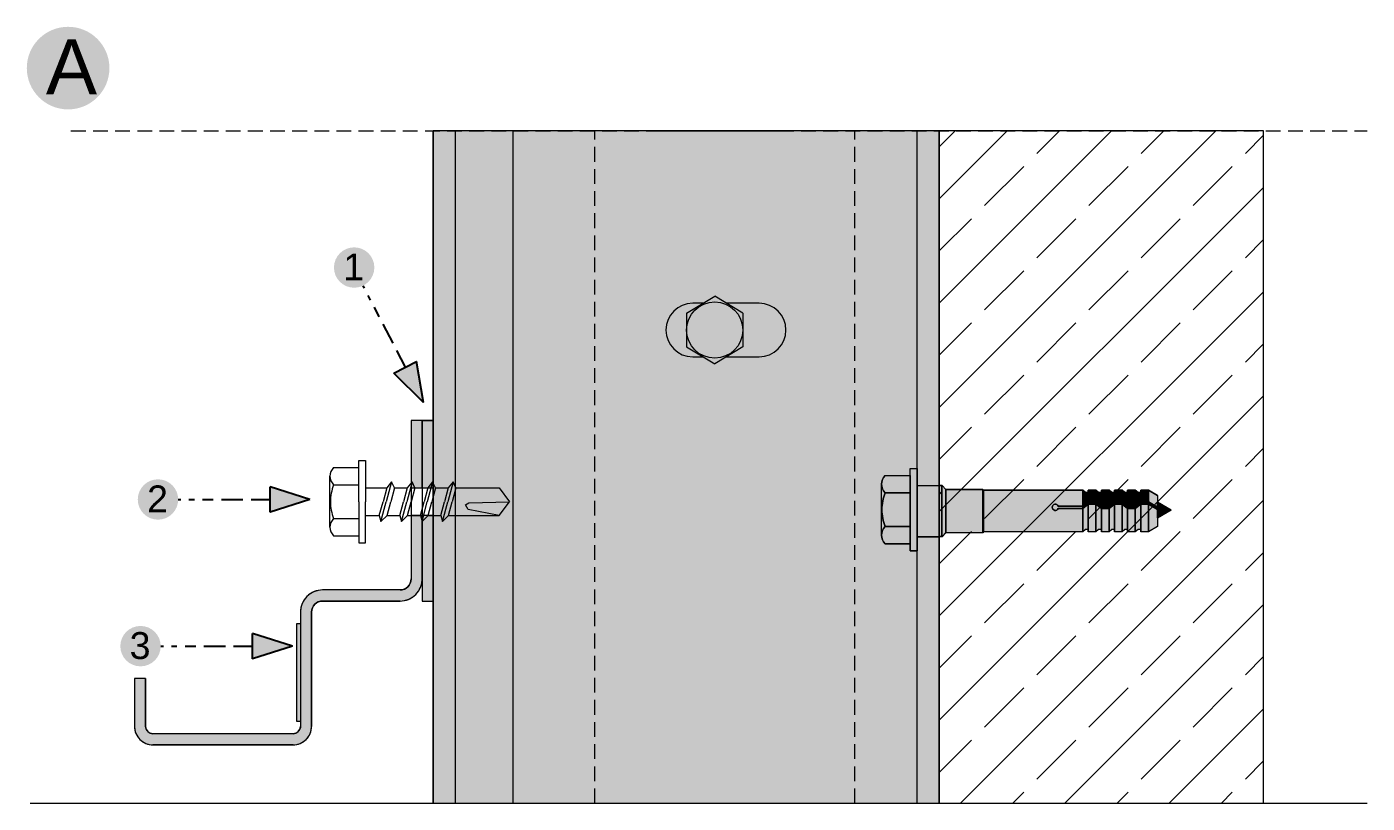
# Model space of a CAD drawing. Extents: x -106823 to -42801, y 48734 to 74234.
# Drawn here: x -47649 to -45832, y 71138 to 72191 of the extents above; entities that cross this region are included whole.
import ezdxf

# ---------------------------------------------------------------- set-up
doc = ezdxf.new("R2010")
doc.units = 0
doc.header["$MEASUREMENT"] = 0
doc.linetypes.add('Hidden Line', pattern=[30, 20, -10])
for name, color, linetype, lineweight, true_color in [('2D - Ogólne_Pen_No__2', 7, 'Continuous', 15, 0x7f7f7f), ('2D - Ogólne_Pen_No__5', 7, 'Continuous', 25, 0x40a5ff), ('2D - Ogólne_Pen_No__82', 7, 'Continuous', 20, 0xaaaaaa), ('2D Drafting - General_Pen_No__102', 7, 'Continuous', 13, 0xcccccc), ('2D Drafting - General_Pen_No__141', 7, 'Continuous', 0, 0xe8e8e8), ('2D Drafting - General_Pen_No__2', 7, 'Continuous', 15, 0x7f7f7f), ('2D Drafting - General_Pen_No__5', 7, 'Continuous', 25, 0x40a5ff), ('2D Drafting - General_Pen_No__81', 7, 'Continuous', 20, 0x6a6a6a), ('2D Drafting - General_Pen_No__82', 7, 'Continuous', 20, 0xaaaaaa)]:
    doc.layers.add(name, color=color, linetype=linetype, lineweight=lineweight, true_color=true_color)
for name, color, linetype, lineweight in [('2D Drafting - General_Pen_No__1', 7, 'Continuous', 13), ('2D Drafting - General_Pen_No__121', 255, 'Continuous', 0), ('Opisy - Tekst_Pen_No__121', 255, 'Continuous', 0)]:
    doc.layers.add(name, color=color, linetype=linetype, lineweight=lineweight)
doc.styles.add('GENERATED_STYLE_4', font='arial.ttf')

msp = doc.modelspace()

# ---------------------------------------------------------------- hatches: boundary and pattern name
at = {"layer": '2D - Ogólne_Pen_No__5', "linetype": 'Continuous'}
for points in [[(-47649.29, 72134.76, 1), (-47537.28, 72134.76, 1)], [(-47232.88, 71864.27, 1), (-47178.12, 71864.27, 1)], [(-47498.83, 71549.7, 1), (-47444.06, 71549.7, 1)], [(-47522.51, 71350.8, 1), (-47467.74, 71350.8, 1)]]:
    msp.add_hatch(color=256, dxfattribs=at).paths.add_polyline_path(points, flags=0)
at = {"layer": '2D Drafting - General_Pen_No__102', "linetype": 'Continuous'}
for points in [[(-47113.26, 71565.31), (-47113.26, 71657), (-47128.26, 71657), (-47128.26, 71565.31)], [(-47503.26, 71307), (-47503.26, 71242, 0.4142136), (-47478.26, 71217), (-47288.26, 71217, 0.4142136), (-47263.26, 71242), (-47263.26, 71397, -0.4142136), (-47248.26, 71412), (-47143.26, 71412, 0.4142136), (-47113.26, 71442), (-47113.26, 71528.03), (-47128.26, 71528.03), (-47128.26, 71442, -0.4142136), (-47143.26, 71427), (-47248.26, 71427, 0.4142136), (-47278.26, 71397), (-47278.26, 71242, -0.4142136), (-47288.26, 71232), (-47478.26, 71232, -0.4142136), (-47488.26, 71242), (-47488.26, 71307)]]:
    msp.add_hatch(color=256, dxfattribs=at).paths.add_polyline_path(points, flags=0)
at = {"layer": '2D Drafting - General_Pen_No__121', "linetype": 'Continuous'}
for points in [[(-46451.53, 71558.79), (-46485.7, 71558.79, -0.4195601), (-46485.7, 71582.09), (-46451.53, 71582.09)], [(-46451.53, 71558.79), (-46485.7, 71558.79, -0.4195601), (-46485.7, 71582.09), (-46451.53, 71582.09)], [(-46442.21, 71535.88), (-46442.21, 71479.96), (-46451.53, 71479.96), (-46451.53, 71535.88), (-46451.53, 71591.8), (-46442.21, 71591.8)], [(-46442.21, 71535.88), (-46442.21, 71479.96), (-46451.53, 71479.96), (-46451.53, 71535.88), (-46451.53, 71591.8), (-46442.21, 71591.8)], [(-46489.97, 71535.88, 0.092424), (-46485.7, 71512.97, 0.201281), (-46490.59, 71501.32), (-46490.59, 71570.44, 0.201281), (-46485.7, 71558.79, 0.092424)], [(-46489.97, 71535.88, 0.092424), (-46485.7, 71512.97, 0.201281), (-46490.59, 71501.32), (-46490.59, 71570.44, 0.201281), (-46485.7, 71558.79, 0.092424)], [(-46412.21, 71499.2), (-46442.21, 71499.2), (-46442.21, 71535.88), (-46442.21, 71568.87), (-46412.21, 71568.87), (-46412.21, 71532)], [(-46442.21, 71499.2), (-46442.21, 71535.88), (-46442.21, 71568.87), (-46412.21, 71568.87), (-46412.21, 71532.95), (-46412.21, 71499.2)], [(-46412.21, 71499.2), (-46442.21, 71499.2), (-46442.21, 71535.88), (-46442.21, 71568.87), (-46412.21, 71568.87), (-46412.21, 71532)], [(-46442.21, 71499.2), (-46442.21, 71535.88), (-46442.21, 71568.87), (-46412.21, 71568.87), (-46412.21, 71532.95), (-46412.21, 71499.2)], [(-46412.21, 71499.3), (-46412.21, 71532), (-46412.21, 71568.87), (-46408.69, 71568.87), (-46408.69, 71499.3)], [(-46408.69, 71499.3), (-46408.69, 71568.87), (-46408.52, 71568.87), (-46403.11, 71563.46), (-46403.11, 71504.71), (-46408.52, 71499.3)], [(-46408.69, 71499.3), (-46408.69, 71568.87), (-46408.52, 71568.87), (-46403.11, 71563.46), (-46403.11, 71504.71), (-46408.52, 71499.3)], [(-46403.11, 71504.61), (-46403.11, 71563.46), (-46353.36, 71563.46), (-46353.36, 71504.61)], [(-46403.11, 71504.61), (-46403.11, 71563.46), (-46353.36, 71563.46), (-46353.36, 71504.61)], [(-46353.36, 71504.61), (-46353.36, 71563.46), (-46352.12, 71562.21), (-46352.12, 71505.86)], [(-46353.36, 71504.61), (-46353.36, 71563.46), (-46352.12, 71562.21), (-46352.12, 71505.86)], [(-46352.12, 71505.86), (-46352.12, 71562.21), (-46217.7, 71562.21), (-46217.7, 71540.56), (-46251.01, 71540.56, 5.4750432), (-46251.01, 71537.6), (-46217.7, 71537.6), (-46217.7, 71505.86)], [(-46352.12, 71505.86), (-46352.12, 71562.21), (-46217.7, 71562.21), (-46217.7, 71540.56), (-46251.01, 71540.56, 5.4750432), (-46251.01, 71537.6), (-46217.7, 71537.6), (-46217.7, 71505.86)], [(-46210.26, 71559.26), (-46210.26, 71546.3), (-46217.7, 71540.56), (-46217.7, 71562.21), (-46213.96, 71559.26)], [(-46210.26, 71559.26), (-46210.26, 71546.3), (-46217.7, 71540.56), (-46217.7, 71562.21), (-46213.96, 71559.26)], [(-46199.9, 71562.21), (-46199.9, 71546.3), (-46210.26, 71546.3), (-46210.26, 71562.21)], [(-46199.9, 71562.21), (-46199.9, 71546.3), (-46210.26, 71546.3), (-46210.26, 71562.21)], [(-46192.46, 71559.26), (-46192.46, 71540.56), (-46199.9, 71546.3), (-46199.9, 71562.21), (-46196.16, 71559.26)], [(-46192.46, 71559.26), (-46192.46, 71540.56), (-46199.9, 71546.3), (-46199.9, 71562.21), (-46196.16, 71559.26)], [(-46182.11, 71562.21), (-46182.11, 71540.56), (-46192.46, 71540.56), (-46192.46, 71562.21)], [(-46182.11, 71562.21), (-46182.11, 71540.56), (-46192.46, 71540.56), (-46192.46, 71562.21)], [(-46182.11, 71540.56), (-46182.11, 71562.21), (-46178.36, 71559.26), (-46174.66, 71559.26), (-46174.66, 71546.3)], [(-46182.11, 71540.56), (-46182.11, 71562.21), (-46178.36, 71559.26), (-46174.66, 71559.26), (-46174.66, 71546.3)], [(-46164.31, 71562.21), (-46164.31, 71546.3), (-46174.66, 71546.3), (-46174.66, 71562.21)], [(-46164.31, 71562.21), (-46164.31, 71546.3), (-46174.66, 71546.3), (-46174.66, 71562.21)], [(-46156.87, 71559.26), (-46156.87, 71540.56), (-46164.31, 71546.3), (-46164.31, 71562.21), (-46160.57, 71559.26)], [(-46156.87, 71559.26), (-46156.87, 71540.56), (-46164.31, 71546.3), (-46164.31, 71562.21), (-46160.57, 71559.26)], [(-46146.51, 71562.21), (-46146.51, 71540.56), (-46156.87, 71540.56), (-46156.87, 71562.21)], [(-46146.51, 71562.21), (-46146.51, 71540.56), (-46156.87, 71540.56), (-46156.87, 71562.21)], [(-46139.07, 71559.26), (-46139.07, 71546.3), (-46146.51, 71540.56), (-46146.51, 71562.21), (-46142.77, 71559.26)], [(-46139.07, 71559.26), (-46139.07, 71546.3), (-46146.51, 71540.56), (-46146.51, 71562.21), (-46142.77, 71559.26)], [(-46139.07, 71546.3), (-46139.07, 71562.21), (-46128.72, 71562.21), (-46128.72, 71546.3)], [(-46139.07, 71546.3), (-46139.07, 71562.21), (-46128.72, 71562.21), (-46128.72, 71546.3)], [(-46116.33, 71539.16), (-46128.72, 71546.3), (-46128.72, 71562.21), (-46116.33, 71555.07)], [(-46116.33, 71539.16), (-46128.72, 71546.3), (-46128.72, 71562.21), (-46116.33, 71555.07)], [(-46451.53, 71512.97), (-46485.7, 71512.97, -0.092424), (-46489.97, 71535.88, -0.092424), (-46485.7, 71558.79), (-46451.53, 71558.79), (-46451.53, 71535.88)], [(-46451.53, 71512.97), (-46485.7, 71512.97, -0.092424), (-46489.97, 71535.88, -0.092424), (-46485.7, 71558.79), (-46451.53, 71558.79), (-46451.53, 71535.88)], [(-46412.21, 71499.3), (-46412.21, 71532), (-46412.21, 71556.36), (-46408.69, 71560.73), (-46408.69, 71499.3)], [(-46217.7, 71540.56), (-46210.26, 71546.3), (-46210.26, 71543.35), (-46217.7, 71537.6)], [(-46217.7, 71540.56), (-46210.26, 71546.3), (-46210.26, 71543.35), (-46217.7, 71537.6)], [(-46210.26, 71546.3), (-46199.9, 71546.3), (-46199.9, 71543.35), (-46210.26, 71543.35)], [(-46210.26, 71546.3), (-46199.9, 71546.3), (-46199.9, 71543.35), (-46210.26, 71543.35)], [(-46192.46, 71537.6), (-46199.9, 71543.35), (-46199.9, 71546.3), (-46192.46, 71540.56)], [(-46192.46, 71537.6), (-46199.9, 71543.35), (-46199.9, 71546.3), (-46192.46, 71540.56)], [(-46174.66, 71543.35), (-46182.11, 71537.6), (-46182.11, 71540.56), (-46174.66, 71546.3)], [(-46174.66, 71543.35), (-46182.11, 71537.6), (-46182.11, 71540.56), (-46174.66, 71546.3)], [(-46164.31, 71543.35), (-46174.66, 71543.35), (-46174.66, 71546.3), (-46164.31, 71546.3)], [(-46164.31, 71543.35), (-46174.66, 71543.35), (-46174.66, 71546.3), (-46164.31, 71546.3)], [(-46156.87, 71537.6), (-46164.31, 71543.35), (-46164.31, 71546.3), (-46156.87, 71540.56)], [(-46156.87, 71537.6), (-46164.31, 71543.35), (-46164.31, 71546.3), (-46156.87, 71540.56)], [(-46146.51, 71540.56), (-46139.07, 71546.3), (-46139.07, 71543.35), (-46146.51, 71537.6)], [(-46146.51, 71540.56), (-46139.07, 71546.3), (-46139.07, 71543.35), (-46146.51, 71537.6)], [(-46139.07, 71546.3), (-46128.72, 71546.3), (-46128.72, 71543.35), (-46139.07, 71543.35)], [(-46139.07, 71546.3), (-46128.72, 71546.3), (-46128.72, 71543.35), (-46139.07, 71543.35)], [(-46116.33, 71536.2), (-46128.72, 71543.35), (-46128.72, 71546.3), (-46116.33, 71539.16)], [(-46116.33, 71536.2), (-46128.72, 71543.35), (-46128.72, 71546.3), (-46116.33, 71539.16)], [(-46097.61, 71535.78), (-46116.33, 71524.97), (-46116.33, 71546.59)], [(-46097.61, 71535.78), (-46116.33, 71524.97), (-46116.33, 71546.59)], [(-46217.7, 71537.6), (-46251.01, 71537.6, -5.4750432), (-46251.01, 71540.56), (-46217.7, 71540.56)], [(-46217.7, 71537.6), (-46251.01, 71537.6, -5.4750432), (-46251.01, 71540.56), (-46217.7, 71540.56)], [(-46210.26, 71508.82), (-46213.96, 71508.82), (-46217.7, 71505.86), (-46217.7, 71537.6), (-46210.26, 71543.35)], [(-46210.26, 71508.82), (-46213.96, 71508.82), (-46217.7, 71505.86), (-46217.7, 71537.6), (-46210.26, 71543.35)], [(-46210.26, 71505.86), (-46210.26, 71543.35), (-46199.9, 71543.35), (-46199.9, 71505.86)], [(-46210.26, 71505.86), (-46210.26, 71543.35), (-46199.9, 71543.35), (-46199.9, 71505.86)], [(-46192.46, 71508.82), (-46196.16, 71508.82), (-46199.9, 71505.86), (-46199.9, 71543.35), (-46192.46, 71537.6)], [(-46192.46, 71508.82), (-46196.16, 71508.82), (-46199.9, 71505.86), (-46199.9, 71543.35), (-46192.46, 71537.6)], [(-46192.46, 71540.56), (-46182.11, 71540.56), (-46182.11, 71537.6), (-46192.46, 71537.6)], [(-46192.46, 71540.56), (-46182.11, 71540.56), (-46182.11, 71537.6), (-46192.46, 71537.6)], [(-46192.46, 71505.86), (-46192.46, 71537.6), (-46182.11, 71537.6), (-46182.11, 71505.86)], [(-46192.46, 71505.86), (-46192.46, 71537.6), (-46182.11, 71537.6), (-46182.11, 71505.86)], [(-46174.66, 71508.82), (-46178.36, 71508.82), (-46182.11, 71505.86), (-46182.11, 71537.6), (-46174.66, 71543.35)], [(-46174.66, 71508.82), (-46178.36, 71508.82), (-46182.11, 71505.86), (-46182.11, 71537.6), (-46174.66, 71543.35)], [(-46164.31, 71505.86), (-46174.66, 71505.86), (-46174.66, 71543.35), (-46164.31, 71543.35)], [(-46164.31, 71505.86), (-46174.66, 71505.86), (-46174.66, 71543.35), (-46164.31, 71543.35)], [(-46156.87, 71508.82), (-46160.57, 71508.82), (-46164.31, 71505.86), (-46164.31, 71543.35), (-46156.87, 71537.6)], [(-46156.87, 71508.82), (-46160.57, 71508.82), (-46164.31, 71505.86), (-46164.31, 71543.35), (-46156.87, 71537.6)], [(-46156.87, 71540.56), (-46146.51, 71540.56), (-46146.51, 71537.6), (-46156.87, 71537.6)], [(-46156.87, 71540.56), (-46146.51, 71540.56), (-46146.51, 71537.6), (-46156.87, 71537.6)], [(-46146.51, 71505.86), (-46156.87, 71505.86), (-46156.87, 71537.6), (-46146.51, 71537.6)], [(-46146.51, 71505.86), (-46156.87, 71505.86), (-46156.87, 71537.6), (-46146.51, 71537.6)], [(-46139.07, 71508.82), (-46142.77, 71508.82), (-46146.51, 71505.86), (-46146.51, 71537.6), (-46139.07, 71543.35)], [(-46139.07, 71508.82), (-46142.77, 71508.82), (-46146.51, 71505.86), (-46146.51, 71537.6), (-46139.07, 71543.35)], [(-46139.07, 71505.86), (-46139.07, 71543.35), (-46128.72, 71543.35), (-46128.72, 71505.86)], [(-46139.07, 71505.86), (-46139.07, 71543.35), (-46128.72, 71543.35), (-46128.72, 71505.86)], [(-46116.33, 71513.01), (-46128.72, 71505.86), (-46128.72, 71543.35), (-46116.33, 71536.2)], [(-46116.33, 71513.01), (-46128.72, 71505.86), (-46128.72, 71543.35), (-46116.33, 71536.2)], [(-46451.53, 71489.67), (-46485.7, 71489.67, -0.4195601), (-46485.7, 71512.97), (-46451.53, 71512.97)], [(-46451.53, 71489.67), (-46485.7, 71489.67, -0.4195601), (-46485.7, 71512.97), (-46451.53, 71512.97)]]:
    msp.add_hatch(color=256, dxfattribs=at).paths.add_polyline_path(points, flags=0)
at = {"layer": '2D Drafting - General_Pen_No__141', "linetype": 'Continuous'}
msp.add_hatch(color=256, dxfattribs=at).paths.add_polyline_path([(-47098.26, 71137.8), (-46412.21, 71137.8), (-46412.21, 72049.72), (-47098.26, 72049.72)], flags=0)
at = {"layer": '2D Drafting - General_Pen_No__5', "linetype": 'Continuous'}
for points in [[(-47121, 71737.05), (-47151.66, 71721.11), (-47111.37, 71681.08)], [(-47319.57, 71566.97), (-47319.57, 71532.42), (-47265.47, 71549.7)], [(-47343.25, 71368.07), (-47343.25, 71333.52), (-47289.15, 71350.8)]]:
    msp.add_hatch(color=256, dxfattribs=at).paths.add_polyline_path(points, flags=0)
at = {"layer": '2D Drafting - General_Pen_No__81', "linetype": 'Continuous'}
h = msp.add_hatch(dxfattribs=at)
h.set_pattern_fill('Solid___Dashed', color=256, style=0, pattern_type=2)
h.set_pattern_definition([(45, (0, 0), (-70.71068, 70.71068), []), (45, (-35.36, 35.36), (-70.71068, 70.71068), [75, -25])])
h.paths.add_polyline_path([(-46412.21, 72049.72), (-46412.21, 71137.8), (-45972.46, 71137.8), (-45972.46, 71793.71), (-45972.46, 72049.72)], flags=0)
msp.add_hatch(color=256, dxfattribs=at).paths.add_polyline_path([(-47283.17, 71381.35), (-47278.26, 71381.35), (-47278.26, 71248.54), (-47283.17, 71248.54)], flags=0)
at = {"layer": '2D Drafting - General_Pen_No__82', "linetype": 'Continuous'}
for points in [[(-47113.26, 71565.31), (-47098.26, 71565.31), (-47098.26, 71657), (-47113.26, 71657)], [(-47113.26, 71412), (-47098.26, 71412), (-47098.26, 71528.03), (-47113.26, 71528.03)]]:
    msp.add_hatch(color=256, dxfattribs=at).paths.add_polyline_path(points, flags=0)

# ---------------------------------------------------------------- linework, layer by layer
at = {"layer": '2D - Ogólne_Pen_No__2', "linetype": 'Continuous'}
for p, q in [((-46408.52, 71568.87), (-46412.21, 71568.87)), ((-46408.52, 71568.87), (-46412.21, 71568.87)), ((-46403.11, 71563.46), (-46408.52, 71568.87)), ((-46403.11, 71563.46), (-46408.52, 71568.87)), ((-46353.36, 71563.46), (-46403.11, 71563.46)), ((-46403.11, 71563.46), (-46403.11, 71504.61)), ((-46353.36, 71563.46), (-46403.11, 71563.46)), ((-46403.11, 71563.46), (-46403.11, 71504.61)), ((-46352.12, 71562.21), (-46353.36, 71563.46)), ((-46353.36, 71563.46), (-46353.36, 71504.61)), ((-46352.12, 71562.21), (-46353.36, 71563.46)), ((-46353.36, 71563.46), (-46353.36, 71504.61)), ((-46217.7, 71562.21), (-46352.12, 71562.21)), ((-46352.12, 71505.86), (-46352.12, 71562.21)), ((-46217.7, 71562.21), (-46352.12, 71562.21)), ((-46352.12, 71505.86), (-46352.12, 71562.21)), ((-46213.96, 71559.26), (-46217.7, 71562.21)), ((-46217.7, 71562.21), (-46217.7, 71505.86)), ((-46213.96, 71559.26), (-46217.7, 71562.21)), ((-46217.7, 71562.21), (-46217.7, 71505.86)), ((-46210.26, 71562.21), (-46210.26, 71559.26)), ((-46199.9, 71562.21), (-46210.26, 71562.21)), ((-46210.26, 71562.21), (-46210.26, 71505.86)), ((-46210.26, 71562.21), (-46210.26, 71559.26)), ((-46199.9, 71562.21), (-46210.26, 71562.21)), ((-46210.26, 71562.21), (-46210.26, 71505.86)), ((-46196.16, 71559.26), (-46199.9, 71562.21)), ((-46199.9, 71562.21), (-46199.9, 71505.86)), ((-46196.16, 71559.26), (-46199.9, 71562.21)), ((-46199.9, 71562.21), (-46199.9, 71505.86)), ((-46192.46, 71562.21), (-46192.46, 71559.26)), ((-46182.11, 71562.21), (-46192.46, 71562.21)), ((-46192.46, 71562.21), (-46192.46, 71505.86)), ((-46192.46, 71562.21), (-46192.46, 71559.26)), ((-46182.11, 71562.21), (-46192.46, 71562.21)), ((-46192.46, 71562.21), (-46192.46, 71505.86)), ((-46178.36, 71559.26), (-46182.11, 71562.21)), ((-46182.11, 71562.21), (-46182.11, 71505.86)), ((-46178.36, 71559.26), (-46182.11, 71562.21)), ((-46182.11, 71562.21), (-46182.11, 71505.86)), ((-46174.66, 71562.21), (-46174.66, 71559.26)), ((-46164.31, 71562.21), (-46174.66, 71562.21)), ((-46174.66, 71562.21), (-46174.66, 71505.86)), ((-46174.66, 71562.21), (-46174.66, 71559.26)), ((-46164.31, 71562.21), (-46174.66, 71562.21)), ((-46174.66, 71562.21), (-46174.66, 71505.86)), ((-46160.57, 71559.26), (-46164.31, 71562.21)), ((-46164.31, 71562.21), (-46164.31, 71505.86)), ((-46160.57, 71559.26), (-46164.31, 71562.21)), ((-46164.31, 71562.21), (-46164.31, 71505.86)), ((-46156.87, 71562.21), (-46156.87, 71559.26)), ((-46146.51, 71562.21), (-46156.87, 71562.21)), ((-46156.87, 71562.21), (-46156.87, 71505.86)), ((-46156.87, 71562.21), (-46156.87, 71559.26)), ((-46146.51, 71562.21), (-46156.87, 71562.21)), ((-46156.87, 71562.21), (-46156.87, 71505.86)), ((-46142.77, 71559.26), (-46146.51, 71562.21)), ((-46146.51, 71562.21), (-46146.51, 71505.86)), ((-46142.77, 71559.26), (-46146.51, 71562.21)), ((-46146.51, 71562.21), (-46146.51, 71505.86)), ((-46139.07, 71562.21), (-46139.07, 71505.86)), ((-46128.72, 71562.21), (-46139.07, 71562.21)), ((-46139.07, 71562.21), (-46139.07, 71505.86)), ((-46128.72, 71562.21), (-46139.07, 71562.21)), ((-46116.33, 71555.07), (-46128.72, 71562.21)), ((-46128.72, 71562.21), (-46128.72, 71505.86)), ((-46116.33, 71555.07), (-46128.72, 71562.21)), ((-46128.72, 71562.21), (-46128.72, 71505.86)), ((-46210.26, 71546.3), (-46217.7, 71540.56)), ((-46210.26, 71546.3), (-46217.7, 71540.56)), ((-46210.26, 71559.26), (-46213.96, 71559.26)), ((-46210.26, 71559.26), (-46213.96, 71559.26)), ((-46199.9, 71546.3), (-46210.26, 71546.3)), ((-46199.9, 71546.3), (-46210.26, 71546.3)), ((-46192.46, 71540.56), (-46199.9, 71546.3)), ((-46192.46, 71540.56), (-46199.9, 71546.3)), ((-46192.46, 71559.26), (-46196.16, 71559.26)), ((-46192.46, 71559.26), (-46196.16, 71559.26)), ((-46174.66, 71546.3), (-46182.11, 71540.56)), ((-46174.66, 71546.3), (-46182.11, 71540.56)), ((-46174.66, 71559.26), (-46178.36, 71559.26)), ((-46174.66, 71559.26), (-46178.36, 71559.26)), ((-46164.31, 71546.3), (-46174.66, 71546.3)), ((-46164.31, 71546.3), (-46174.66, 71546.3)), ((-46156.87, 71540.56), (-46164.31, 71546.3)), ((-46156.87, 71540.56), (-46164.31, 71546.3)), ((-46156.87, 71559.26), (-46160.57, 71559.26)), ((-46156.87, 71559.26), (-46160.57, 71559.26)), ((-46139.07, 71546.3), (-46146.51, 71540.56)), ((-46139.07, 71546.3), (-46146.51, 71540.56)), ((-46139.07, 71559.26), (-46142.77, 71559.26)), ((-46139.07, 71559.26), (-46142.77, 71559.26)), ((-46128.72, 71546.3), (-46139.07, 71546.3)), ((-46128.72, 71546.3), (-46139.07, 71546.3)), ((-46116.33, 71539.16), (-46128.72, 71546.3)), ((-46116.33, 71539.16), (-46128.72, 71546.3)), ((-46116.33, 71555.07), (-46116.33, 71513.01)), ((-46116.33, 71555.07), (-46116.33, 71513.01)), ((-46116.33, 71546.59), (-46097.61, 71535.78)), ((-46116.33, 71546.59), (-46097.61, 71535.78)), ((-46412.21, 71499.3), (-46412.21, 71533.05)), ((-46412.21, 71499.3), (-46412.21, 71533.05)), ((-46217.7, 71540.56), (-46251.01, 71540.56)), ((-46217.7, 71540.56), (-46251.01, 71540.56)), ((-46217.7, 71537.6), (-46251.01, 71537.6)), ((-46217.7, 71537.6), (-46251.01, 71537.6)), ((-46210.26, 71543.35), (-46217.7, 71537.6)), ((-46210.26, 71543.35), (-46217.7, 71537.6)), ((-46199.9, 71543.35), (-46210.26, 71543.35)), ((-46199.9, 71543.35), (-46210.26, 71543.35)), ((-46192.46, 71537.6), (-46199.9, 71543.35)), ((-46192.46, 71537.6), (-46199.9, 71543.35)), ((-46182.11, 71540.56), (-46192.46, 71540.56)), ((-46182.11, 71540.56), (-46192.46, 71540.56)), ((-46182.11, 71537.6), (-46192.46, 71537.6)), ((-46182.11, 71537.6), (-46192.46, 71537.6)), ((-46174.66, 71543.35), (-46182.11, 71537.6)), ((-46174.66, 71543.35), (-46182.11, 71537.6)), ((-46164.31, 71543.35), (-46174.66, 71543.35)), ((-46164.31, 71543.35), (-46174.66, 71543.35)), ((-46156.87, 71537.6), (-46164.31, 71543.35)), ((-46156.87, 71537.6), (-46164.31, 71543.35)), ((-46146.51, 71540.56), (-46156.87, 71540.56)), ((-46146.51, 71540.56), (-46156.87, 71540.56)), ((-46146.51, 71537.6), (-46156.87, 71537.6)), ((-46146.51, 71537.6), (-46156.87, 71537.6)), ((-46139.07, 71543.35), (-46146.51, 71537.6)), ((-46139.07, 71543.35), (-46146.51, 71537.6)), ((-46128.72, 71543.35), (-46139.07, 71543.35)), ((-46128.72, 71543.35), (-46139.07, 71543.35)), ((-46116.33, 71536.2), (-46128.72, 71543.35)), ((-46116.33, 71536.2), (-46128.72, 71543.35)), ((-46116.33, 71524.97), (-46097.61, 71535.78)), ((-46116.33, 71524.97), (-46097.61, 71535.78)), ((-46213.96, 71508.82), (-46217.7, 71505.86)), ((-46213.96, 71508.82), (-46217.7, 71505.86)), ((-46210.26, 71508.82), (-46213.96, 71508.82)), ((-46210.26, 71508.82), (-46213.96, 71508.82)), ((-46210.26, 71505.86), (-46210.26, 71508.82)), ((-46210.26, 71505.86), (-46210.26, 71508.82)), ((-46196.16, 71508.82), (-46199.9, 71505.86)), ((-46196.16, 71508.82), (-46199.9, 71505.86)), ((-46192.46, 71508.82), (-46196.16, 71508.82)), ((-46192.46, 71508.82), (-46196.16, 71508.82)), ((-46192.46, 71505.86), (-46192.46, 71508.82)), ((-46192.46, 71505.86), (-46192.46, 71508.82)), ((-46178.36, 71508.82), (-46182.11, 71505.86)), ((-46178.36, 71508.82), (-46182.11, 71505.86)), ((-46174.66, 71508.82), (-46178.36, 71508.82)), ((-46174.66, 71508.82), (-46178.36, 71508.82)), ((-46174.66, 71505.86), (-46174.66, 71508.82)), ((-46174.66, 71505.86), (-46174.66, 71508.82)), ((-46160.57, 71508.82), (-46164.31, 71505.86)), ((-46160.57, 71508.82), (-46164.31, 71505.86)), ((-46156.87, 71508.82), (-46160.57, 71508.82)), ((-46156.87, 71508.82), (-46160.57, 71508.82)), ((-46156.87, 71505.86), (-46156.87, 71508.82)), ((-46156.87, 71505.86), (-46156.87, 71508.82)), ((-46142.77, 71508.82), (-46146.51, 71505.86)), ((-46142.77, 71508.82), (-46146.51, 71505.86)), ((-46139.07, 71508.82), (-46142.77, 71508.82)), ((-46139.07, 71508.82), (-46142.77, 71508.82)), ((-46116.33, 71513.01), (-46128.72, 71505.86)), ((-46116.33, 71513.01), (-46128.72, 71505.86)), ((-46408.52, 71499.3), (-46412.21, 71499.3)), ((-46408.52, 71499.3), (-46412.21, 71499.3)), ((-46408.52, 71499.2), (-46412.21, 71499.2)), ((-46408.52, 71499.2), (-46412.21, 71499.2)), ((-46403.11, 71504.71), (-46408.52, 71499.3)), ((-46403.11, 71504.71), (-46408.52, 71499.3)), ((-46403.11, 71504.61), (-46408.52, 71499.2)), ((-46403.11, 71504.61), (-46408.52, 71499.2)), ((-46353.36, 71504.61), (-46403.11, 71504.61)), ((-46353.36, 71504.61), (-46403.11, 71504.61)), ((-46352.12, 71505.86), (-46353.36, 71504.61)), ((-46352.12, 71505.86), (-46353.36, 71504.61)), ((-46217.7, 71505.86), (-46352.12, 71505.86)), ((-46217.7, 71505.86), (-46352.12, 71505.86)), ((-46199.9, 71505.86), (-46210.26, 71505.86)), ((-46199.9, 71505.86), (-46210.26, 71505.86)), ((-46182.11, 71505.86), (-46192.46, 71505.86)), ((-46182.11, 71505.86), (-46192.46, 71505.86)), ((-46164.31, 71505.86), (-46174.66, 71505.86)), ((-46164.31, 71505.86), (-46174.66, 71505.86)), ((-46146.51, 71505.86), (-46156.87, 71505.86)), ((-46146.51, 71505.86), (-46156.87, 71505.86)), ((-46128.72, 71505.86), (-46139.07, 71505.86)), ((-46128.72, 71505.86), (-46139.07, 71505.86))]:
    msp.add_line(p, q, dxfattribs=at)
at = {"layer": '2D - Ogólne_Pen_No__5', "linetype": 'Continuous'}
for p, q in [((-47193.76, 71839.53), (-47192.08, 71836.28)), ((-47187.01, 71826.54), (-47183.63, 71820.05)), ((-47178.57, 71810.31), (-47171.81, 71797.32)), ((-47166.75, 71787.58), (-47153.24, 71761.6)), ((-47148.18, 71751.86), (-47136.33, 71729.08)), ((-47151.66, 71721.11), (-47121, 71737.05)), ((-47111.37, 71681.08), (-47121, 71737.05)), ((-47111.37, 71681.08), (-47151.66, 71721.11)), ((-47265.47, 71549.7), (-47319.57, 71566.97)), ((-47319.57, 71532.42), (-47319.57, 71566.97)), ((-47444.06, 71549.7), (-47440.4, 71549.7)), ((-47429.43, 71549.7), (-47422.11, 71549.7)), ((-47411.13, 71549.7), (-47396.49, 71549.7)), ((-47385.51, 71549.7), (-47356.23, 71549.7)), ((-47345.25, 71549.7), (-47319.57, 71549.7)), ((-47265.47, 71549.7), (-47319.57, 71532.42)), ((-47289.15, 71350.8), (-47343.25, 71368.07)), ((-47343.25, 71333.52), (-47343.25, 71368.07)), ((-47467.74, 71350.8), (-47464.08, 71350.8)), ((-47453.1, 71350.8), (-47445.78, 71350.8)), ((-47434.81, 71350.8), (-47420.17, 71350.8)), ((-47409.19, 71350.8), (-47379.91, 71350.8)), ((-47368.93, 71350.8), (-47343.25, 71350.8)), ((-47289.15, 71350.8), (-47343.25, 71333.52))]:
    msp.add_line(p, q, dxfattribs=at)
at = {"layer": '2D - Ogólne_Pen_No__82', "linetype": 'Continuous'}
msp.add_arc((-46254.92, 71539.08), 4.18, 20.70161, 339.29839, dxfattribs=at)
msp.add_arc((-46254.92, 71539.08), 4.18, 20.70161, 339.29839, dxfattribs=at)
at = {"layer": '2D Drafting - General_Pen_No__1', "linetype": 'Continuous', "flags": 128}
for points in [[(-47121, 71737.05), (-47151.66, 71721.11), (-47111.37, 71681.08)], [(-47113.26, 71565.31), (-47098.26, 71565.31), (-47098.26, 71657), (-47113.26, 71657)], [(-47319.57, 71566.97), (-47319.57, 71532.42), (-47265.47, 71549.7)], [(-47113.26, 71412), (-47098.26, 71412), (-47098.26, 71528.03), (-47113.26, 71528.03)], [(-47343.25, 71368.07), (-47343.25, 71333.52), (-47289.15, 71350.8)]]:
    msp.add_lwpolyline(points, close=True, dxfattribs=at)
at = {"layer": '2D Drafting - General_Pen_No__2', "linetype": 'Hidden Line'}
for p, q in [((-47589.41, 72049.72), (-45832.07, 72049.72)), ((-46879.2, 71137.8), (-46879.2, 72049.72)), ((-46526.48, 71137.8), (-46526.48, 72049.72))]:
    msp.add_line(p, q, dxfattribs=at)
at = {"layer": '2D Drafting - General_Pen_No__2', "linetype": 'Continuous'}
for p, q in [((-47098.26, 71137.8), (-47098.26, 72049.72)), ((-47068.26, 71137.8), (-47068.26, 72049.72)), ((-46989.93, 71137.8), (-46989.93, 72049.72)), ((-46795.24, 72049.72), (-46612.21, 72049.72)), ((-46442.21, 71137.8), (-46442.21, 72049.72)), ((-46412.21, 71137.8), (-46412.21, 72049.72)), ((-45972.46, 71137.8), (-45972.46, 72049.72)), ((-46754.86, 71802.53), (-46716.69, 71825.53)), ((-46678.53, 71802.53), (-46716.69, 71825.53)), ((-46754.86, 71802.53), (-46754.86, 71756.53)), ((-46732.8, 71815.82), (-46746.55, 71815.82)), ((-46656.38, 71815.82), (-46700.58, 71815.82)), ((-46678.53, 71802.53), (-46678.53, 71756.53)), ((-46754.86, 71756.53), (-46716.69, 71733.53)), ((-46678.53, 71756.53), (-46716.69, 71733.53)), ((-46746.55, 71743.24), (-46732.8, 71743.24)), ((-46700.58, 71743.24), (-46656.38, 71743.24)), ((-47113.26, 71657), (-47128.26, 71657)), ((-47128.26, 71657), (-47128.26, 71442)), ((-47113.26, 71657), (-47113.26, 71412)), ((-47113.26, 71657), (-47098.26, 71657)), ((-47113.26, 71657), (-47113.26, 71442)), ((-47199.21, 71546.67), (-47199.21, 71602.59)), ((-47199.21, 71602.59), (-47189.89, 71602.59)), ((-47189.89, 71602.59), (-47189.89, 71546.67)), ((-47238.27, 71512.11), (-47238.27, 71581.23)), ((-47233.38, 71592.88), (-47199.21, 71592.88)), ((-46485.7, 71582.09), (-46451.53, 71582.09)), ((-46485.7, 71582.09), (-46451.53, 71582.09)), ((-46451.53, 71535.88), (-46451.53, 71591.8)), ((-46451.53, 71591.8), (-46442.21, 71591.8)), ((-46451.53, 71535.88), (-46451.53, 71591.8)), ((-46451.53, 71591.8), (-46442.21, 71591.8)), ((-46442.21, 71591.8), (-46442.21, 71535.88)), ((-46442.21, 71591.8), (-46442.21, 71535.88)), ((-47233.38, 71569.59), (-47199.21, 71569.59)), ((-47189.89, 71565.31), (-47161.37, 71565.31)), ((-47161.37, 71565.31), (-47166.36, 71546.67)), ((-47154.78, 71573.51), (-47161.97, 71546.67)), ((-47154.78, 71573.51), (-47161.37, 71565.31)), ((-47150.97, 71565.31), (-47155.96, 71546.67)), ((-47150.97, 71565.31), (-47154.78, 71573.51)), ((-47150.97, 71565.31), (-47133.53, 71565.31)), ((-47133.53, 71565.31), (-47138.52, 71546.67)), ((-47126.93, 71573.51), (-47134.13, 71546.67)), ((-47126.93, 71573.51), (-47133.53, 71565.31)), ((-47123.13, 71565.31), (-47128.12, 71546.67)), ((-47123.13, 71565.31), (-47126.93, 71573.51)), ((-47123.13, 71565.31), (-47105.69, 71565.31)), ((-47105.69, 71565.31), (-47110.68, 71546.67)), ((-47099.09, 71573.51), (-47106.29, 71546.67)), ((-47099.09, 71573.51), (-47105.69, 71565.31)), ((-47095.29, 71565.31), (-47100.28, 71546.67)), ((-47095.29, 71565.31), (-47099.09, 71573.51)), ((-47095.29, 71565.31), (-47077.84, 71565.31)), ((-47077.84, 71565.31), (-47082.84, 71546.67)), ((-47071.25, 71573.51), (-47078.44, 71546.67)), ((-47071.25, 71573.51), (-47077.84, 71565.31)), ((-47067.45, 71565.31), (-47072.44, 71546.67)), ((-47067.45, 71565.31), (-47071.25, 71573.51)), ((-47067.45, 71565.31), (-47008.93, 71565.31)), ((-47008.93, 71565.31), (-46994.95, 71546.67)), ((-46490.59, 71501.32), (-46490.59, 71570.44)), ((-46490.59, 71501.32), (-46490.59, 71570.44)), ((-46442.21, 71568.87), (-46412.21, 71568.87)), ((-46442.21, 71568.87), (-46412.21, 71568.87)), ((-47199.21, 71546.67), (-47199.21, 71490.75)), ((-47189.89, 71490.75), (-47189.89, 71546.67)), ((-47171.36, 71528.03), (-47166.36, 71546.67)), ((-47169.16, 71519.83), (-47161.97, 71546.67)), ((-47160.96, 71528.03), (-47155.96, 71546.67)), ((-47143.52, 71528.03), (-47138.52, 71546.67)), ((-47141.32, 71519.83), (-47134.13, 71546.67)), ((-47133.12, 71528.03), (-47128.12, 71546.67)), ((-47115.67, 71528.03), (-47110.68, 71546.67)), ((-47113.48, 71519.83), (-47106.29, 71546.67)), ((-47105.28, 71528.03), (-47100.28, 71546.67)), ((-47087.83, 71528.03), (-47082.84, 71546.67)), ((-47085.64, 71519.83), (-47078.44, 71546.67)), ((-47077.44, 71528.03), (-47072.44, 71546.67)), ((-47054.75, 71542.24), (-47049.9, 71544.94)), ((-47049.9, 71544.94), (-46994.95, 71546.67)), ((-47008.93, 71528.03), (-46994.95, 71546.67)), ((-46485.7, 71558.79), (-46451.53, 71558.79)), ((-46485.7, 71558.79), (-46451.53, 71558.79)), ((-47189.89, 71528.03), (-47171.36, 71528.03)), ((-47171.36, 71528.03), (-47169.16, 71519.83)), ((-47169.16, 71519.83), (-47160.96, 71528.03)), ((-47160.96, 71528.03), (-47143.52, 71528.03)), ((-47143.52, 71528.03), (-47141.32, 71519.83)), ((-47141.32, 71519.83), (-47133.12, 71528.03)), ((-47133.12, 71528.03), (-47115.67, 71528.03)), ((-47115.67, 71528.03), (-47113.48, 71519.83)), ((-47113.48, 71519.83), (-47105.28, 71528.03)), ((-47105.28, 71528.03), (-47087.83, 71528.03)), ((-47087.83, 71528.03), (-47085.64, 71519.83)), ((-47085.64, 71519.83), (-47077.44, 71528.03)), ((-47077.44, 71528.03), (-47008.93, 71528.03)), ((-47050.98, 71536.04), (-47054.75, 71542.24)), ((-47008.93, 71528.03), (-47050.98, 71536.04)), ((-46451.53, 71535.88), (-46451.53, 71479.96)), ((-46451.53, 71535.88), (-46451.53, 71479.96)), ((-46442.21, 71479.96), (-46442.21, 71535.88)), ((-46442.21, 71479.96), (-46442.21, 71535.88)), ((-47233.38, 71523.76), (-47199.21, 71523.76)), ((-46485.7, 71512.97), (-46451.53, 71512.97)), ((-46485.7, 71512.97), (-46451.53, 71512.97)), ((-47233.38, 71500.46), (-47199.21, 71500.46)), ((-47199.21, 71490.75), (-47189.89, 71490.75)), ((-46485.7, 71489.67), (-46451.53, 71489.67)), ((-46485.7, 71489.67), (-46451.53, 71489.67)), ((-46442.21, 71499.2), (-46412.21, 71499.2)), ((-46442.21, 71499.2), (-46412.21, 71499.2)), ((-46451.53, 71479.96), (-46442.21, 71479.96)), ((-46451.53, 71479.96), (-46442.21, 71479.96)), ((-47143.26, 71427), (-47248.26, 71427)), ((-47143.26, 71412), (-47248.26, 71412)), ((-47113.26, 71412), (-47098.26, 71412)), ((-47278.26, 71397), (-47278.26, 71242)), ((-47263.26, 71397), (-47263.26, 71242)), ((-47503.26, 71307), (-47503.26, 71242)), ((-47488.26, 71307), (-47488.26, 71242)), ((-47288.26, 71232), (-47478.26, 71232)), ((-47288.26, 71217), (-47478.26, 71217)), ((-47288.26, 71217), (-47478.26, 71217)), ((-47644.51, 71137.8), (-45832.07, 71137.8)), ((-47112.49, 71137.8), (-46946.84, 71137.8))]:
    msp.add_line(p, q, dxfattribs=at)
at = {"layer": '2D Drafting - General_Pen_No__2', "linetype": 'Continuous', "flags": 128}
for points in [[(-47098.26, 71137.8), (-46412.21, 71137.8), (-46412.21, 72049.72), (-47098.26, 72049.72)], [(-46412.21, 72049.72), (-46412.21, 71137.8), (-45972.46, 71137.8), (-45972.46, 71793.71), (-45972.46, 72049.72)], [(-47113.26, 71565.31), (-47113.26, 71657), (-47128.26, 71657), (-47128.26, 71565.31)], [(-46442.21, 71535.88), (-46442.21, 71479.96), (-46451.53, 71479.96), (-46451.53, 71535.88), (-46451.53, 71591.8), (-46442.21, 71591.8)], [(-46442.21, 71535.88), (-46442.21, 71479.96), (-46451.53, 71479.96), (-46451.53, 71535.88), (-46451.53, 71591.8), (-46442.21, 71591.8)], [(-46412.21, 71499.2), (-46442.21, 71499.2), (-46442.21, 71535.88), (-46442.21, 71568.87), (-46412.21, 71568.87), (-46412.21, 71532)], [(-46442.21, 71499.2), (-46442.21, 71535.88), (-46442.21, 71568.87), (-46412.21, 71568.87), (-46412.21, 71532.95), (-46412.21, 71499.2)], [(-46412.21, 71499.2), (-46442.21, 71499.2), (-46442.21, 71535.88), (-46442.21, 71568.87), (-46412.21, 71568.87), (-46412.21, 71532)], [(-46442.21, 71499.2), (-46442.21, 71535.88), (-46442.21, 71568.87), (-46412.21, 71568.87), (-46412.21, 71532.95), (-46412.21, 71499.2)], [(-46412.21, 71499.3), (-46412.21, 71532), (-46412.21, 71568.87), (-46408.69, 71568.87), (-46408.69, 71499.3)], [(-46408.69, 71499.3), (-46408.69, 71568.87), (-46408.52, 71568.87), (-46403.11, 71563.46), (-46403.11, 71504.71), (-46408.52, 71499.3)], [(-46408.69, 71499.3), (-46408.69, 71568.87), (-46408.52, 71568.87), (-46403.11, 71563.46), (-46403.11, 71504.71), (-46408.52, 71499.3)], [(-46403.11, 71504.61), (-46403.11, 71563.46), (-46353.36, 71563.46), (-46353.36, 71504.61)], [(-46403.11, 71504.61), (-46403.11, 71563.46), (-46353.36, 71563.46), (-46353.36, 71504.61)], [(-46353.36, 71504.61), (-46353.36, 71563.46), (-46352.12, 71562.21), (-46352.12, 71505.86)], [(-46353.36, 71504.61), (-46353.36, 71563.46), (-46352.12, 71562.21), (-46352.12, 71505.86)], [(-46210.26, 71559.26), (-46210.26, 71546.3), (-46217.7, 71540.56), (-46217.7, 71562.21), (-46213.96, 71559.26)], [(-46210.26, 71559.26), (-46210.26, 71546.3), (-46217.7, 71540.56), (-46217.7, 71562.21), (-46213.96, 71559.26)], [(-46199.9, 71562.21), (-46199.9, 71546.3), (-46210.26, 71546.3), (-46210.26, 71562.21)], [(-46199.9, 71562.21), (-46199.9, 71546.3), (-46210.26, 71546.3), (-46210.26, 71562.21)], [(-46192.46, 71559.26), (-46192.46, 71540.56), (-46199.9, 71546.3), (-46199.9, 71562.21), (-46196.16, 71559.26)], [(-46192.46, 71559.26), (-46192.46, 71540.56), (-46199.9, 71546.3), (-46199.9, 71562.21), (-46196.16, 71559.26)], [(-46182.11, 71562.21), (-46182.11, 71540.56), (-46192.46, 71540.56), (-46192.46, 71562.21)], [(-46182.11, 71562.21), (-46182.11, 71540.56), (-46192.46, 71540.56), (-46192.46, 71562.21)], [(-46182.11, 71540.56), (-46182.11, 71562.21), (-46178.36, 71559.26), (-46174.66, 71559.26), (-46174.66, 71546.3)], [(-46182.11, 71540.56), (-46182.11, 71562.21), (-46178.36, 71559.26), (-46174.66, 71559.26), (-46174.66, 71546.3)], [(-46164.31, 71562.21), (-46164.31, 71546.3), (-46174.66, 71546.3), (-46174.66, 71562.21)], [(-46164.31, 71562.21), (-46164.31, 71546.3), (-46174.66, 71546.3), (-46174.66, 71562.21)], [(-46156.87, 71559.26), (-46156.87, 71540.56), (-46164.31, 71546.3), (-46164.31, 71562.21), (-46160.57, 71559.26)], [(-46156.87, 71559.26), (-46156.87, 71540.56), (-46164.31, 71546.3), (-46164.31, 71562.21), (-46160.57, 71559.26)], [(-46146.51, 71562.21), (-46146.51, 71540.56), (-46156.87, 71540.56), (-46156.87, 71562.21)], [(-46146.51, 71562.21), (-46146.51, 71540.56), (-46156.87, 71540.56), (-46156.87, 71562.21)], [(-46139.07, 71559.26), (-46139.07, 71546.3), (-46146.51, 71540.56), (-46146.51, 71562.21), (-46142.77, 71559.26)], [(-46139.07, 71559.26), (-46139.07, 71546.3), (-46146.51, 71540.56), (-46146.51, 71562.21), (-46142.77, 71559.26)], [(-46139.07, 71546.3), (-46139.07, 71562.21), (-46128.72, 71562.21), (-46128.72, 71546.3)], [(-46139.07, 71546.3), (-46139.07, 71562.21), (-46128.72, 71562.21), (-46128.72, 71546.3)], [(-46116.33, 71539.16), (-46128.72, 71546.3), (-46128.72, 71562.21), (-46116.33, 71555.07)], [(-46116.33, 71539.16), (-46128.72, 71546.3), (-46128.72, 71562.21), (-46116.33, 71555.07)], [(-46412.21, 71499.3), (-46412.21, 71532), (-46412.21, 71556.36), (-46408.69, 71560.73), (-46408.69, 71499.3)], [(-46217.7, 71540.56), (-46210.26, 71546.3), (-46210.26, 71543.35), (-46217.7, 71537.6)], [(-46217.7, 71540.56), (-46210.26, 71546.3), (-46210.26, 71543.35), (-46217.7, 71537.6)], [(-46210.26, 71546.3), (-46199.9, 71546.3), (-46199.9, 71543.35), (-46210.26, 71543.35)], [(-46210.26, 71546.3), (-46199.9, 71546.3), (-46199.9, 71543.35), (-46210.26, 71543.35)], [(-46192.46, 71537.6), (-46199.9, 71543.35), (-46199.9, 71546.3), (-46192.46, 71540.56)], [(-46192.46, 71537.6), (-46199.9, 71543.35), (-46199.9, 71546.3), (-46192.46, 71540.56)], [(-46174.66, 71543.35), (-46182.11, 71537.6), (-46182.11, 71540.56), (-46174.66, 71546.3)], [(-46174.66, 71543.35), (-46182.11, 71537.6), (-46182.11, 71540.56), (-46174.66, 71546.3)], [(-46164.31, 71543.35), (-46174.66, 71543.35), (-46174.66, 71546.3), (-46164.31, 71546.3)], [(-46164.31, 71543.35), (-46174.66, 71543.35), (-46174.66, 71546.3), (-46164.31, 71546.3)], [(-46156.87, 71537.6), (-46164.31, 71543.35), (-46164.31, 71546.3), (-46156.87, 71540.56)], [(-46156.87, 71537.6), (-46164.31, 71543.35), (-46164.31, 71546.3), (-46156.87, 71540.56)], [(-46146.51, 71540.56), (-46139.07, 71546.3), (-46139.07, 71543.35), (-46146.51, 71537.6)], [(-46146.51, 71540.56), (-46139.07, 71546.3), (-46139.07, 71543.35), (-46146.51, 71537.6)], [(-46139.07, 71546.3), (-46128.72, 71546.3), (-46128.72, 71543.35), (-46139.07, 71543.35)], [(-46139.07, 71546.3), (-46128.72, 71546.3), (-46128.72, 71543.35), (-46139.07, 71543.35)], [(-46116.33, 71536.2), (-46128.72, 71543.35), (-46128.72, 71546.3), (-46116.33, 71539.16)], [(-46116.33, 71536.2), (-46128.72, 71543.35), (-46128.72, 71546.3), (-46116.33, 71539.16)], [(-46097.61, 71535.78), (-46116.33, 71524.97), (-46116.33, 71546.59)], [(-46097.61, 71535.78), (-46116.33, 71524.97), (-46116.33, 71546.59)], [(-46210.26, 71508.82), (-46213.96, 71508.82), (-46217.7, 71505.86), (-46217.7, 71537.6), (-46210.26, 71543.35)], [(-46210.26, 71508.82), (-46213.96, 71508.82), (-46217.7, 71505.86), (-46217.7, 71537.6), (-46210.26, 71543.35)], [(-46210.26, 71505.86), (-46210.26, 71543.35), (-46199.9, 71543.35), (-46199.9, 71505.86)], [(-46210.26, 71505.86), (-46210.26, 71543.35), (-46199.9, 71543.35), (-46199.9, 71505.86)], [(-46192.46, 71508.82), (-46196.16, 71508.82), (-46199.9, 71505.86), (-46199.9, 71543.35), (-46192.46, 71537.6)], [(-46192.46, 71508.82), (-46196.16, 71508.82), (-46199.9, 71505.86), (-46199.9, 71543.35), (-46192.46, 71537.6)], [(-46192.46, 71540.56), (-46182.11, 71540.56), (-46182.11, 71537.6), (-46192.46, 71537.6)], [(-46192.46, 71540.56), (-46182.11, 71540.56), (-46182.11, 71537.6), (-46192.46, 71537.6)], [(-46192.46, 71505.86), (-46192.46, 71537.6), (-46182.11, 71537.6), (-46182.11, 71505.86)], [(-46192.46, 71505.86), (-46192.46, 71537.6), (-46182.11, 71537.6), (-46182.11, 71505.86)], [(-46174.66, 71508.82), (-46178.36, 71508.82), (-46182.11, 71505.86), (-46182.11, 71537.6), (-46174.66, 71543.35)], [(-46174.66, 71508.82), (-46178.36, 71508.82), (-46182.11, 71505.86), (-46182.11, 71537.6), (-46174.66, 71543.35)], [(-46164.31, 71505.86), (-46174.66, 71505.86), (-46174.66, 71543.35), (-46164.31, 71543.35)], [(-46164.31, 71505.86), (-46174.66, 71505.86), (-46174.66, 71543.35), (-46164.31, 71543.35)], [(-46156.87, 71508.82), (-46160.57, 71508.82), (-46164.31, 71505.86), (-46164.31, 71543.35), (-46156.87, 71537.6)], [(-46156.87, 71508.82), (-46160.57, 71508.82), (-46164.31, 71505.86), (-46164.31, 71543.35), (-46156.87, 71537.6)], [(-46156.87, 71540.56), (-46146.51, 71540.56), (-46146.51, 71537.6), (-46156.87, 71537.6)], [(-46156.87, 71540.56), (-46146.51, 71540.56), (-46146.51, 71537.6), (-46156.87, 71537.6)], [(-46146.51, 71505.86), (-46156.87, 71505.86), (-46156.87, 71537.6), (-46146.51, 71537.6)], [(-46146.51, 71505.86), (-46156.87, 71505.86), (-46156.87, 71537.6), (-46146.51, 71537.6)], [(-46139.07, 71508.82), (-46142.77, 71508.82), (-46146.51, 71505.86), (-46146.51, 71537.6), (-46139.07, 71543.35)], [(-46139.07, 71508.82), (-46142.77, 71508.82), (-46146.51, 71505.86), (-46146.51, 71537.6), (-46139.07, 71543.35)], [(-46139.07, 71505.86), (-46139.07, 71543.35), (-46128.72, 71543.35), (-46128.72, 71505.86)], [(-46139.07, 71505.86), (-46139.07, 71543.35), (-46128.72, 71543.35), (-46128.72, 71505.86)], [(-46116.33, 71513.01), (-46128.72, 71505.86), (-46128.72, 71543.35), (-46116.33, 71536.2)], [(-46116.33, 71513.01), (-46128.72, 71505.86), (-46128.72, 71543.35), (-46116.33, 71536.2)], [(-47283.17, 71381.35), (-47278.26, 71381.35), (-47278.26, 71248.54), (-47283.17, 71248.54)]]:
    msp.add_lwpolyline(points, close=True, dxfattribs=at)
for points in [[(-46451.53, 71558.79), (-46485.7, 71558.79, -0.4195601), (-46485.7, 71582.09), (-46451.53, 71582.09)], [(-46451.53, 71558.79), (-46485.7, 71558.79, -0.4195601), (-46485.7, 71582.09), (-46451.53, 71582.09)], [(-46489.97, 71535.88, 0.092424), (-46485.7, 71512.97, 0.201281), (-46490.59, 71501.32), (-46490.59, 71570.44, 0.201281), (-46485.7, 71558.79, 0.092424)], [(-46489.97, 71535.88, 0.092424), (-46485.7, 71512.97, 0.201281), (-46490.59, 71501.32), (-46490.59, 71570.44, 0.201281), (-46485.7, 71558.79, 0.092424)], [(-46352.12, 71505.86), (-46352.12, 71562.21), (-46217.7, 71562.21), (-46217.7, 71540.56), (-46251.01, 71540.56, 5.4750432), (-46251.01, 71537.6), (-46217.7, 71537.6), (-46217.7, 71505.86)], [(-46352.12, 71505.86), (-46352.12, 71562.21), (-46217.7, 71562.21), (-46217.7, 71540.56), (-46251.01, 71540.56, 5.4750432), (-46251.01, 71537.6), (-46217.7, 71537.6), (-46217.7, 71505.86)], [(-46451.53, 71512.97), (-46485.7, 71512.97, -0.092424), (-46489.97, 71535.88, -0.092424), (-46485.7, 71558.79), (-46451.53, 71558.79), (-46451.53, 71535.88)], [(-46451.53, 71512.97), (-46485.7, 71512.97, -0.092424), (-46489.97, 71535.88, -0.092424), (-46485.7, 71558.79), (-46451.53, 71558.79), (-46451.53, 71535.88)], [(-47503.26, 71307), (-47503.26, 71242, 0.4142136), (-47478.26, 71217), (-47288.26, 71217, 0.4142136), (-47263.26, 71242), (-47263.26, 71397, -0.4142136), (-47248.26, 71412), (-47143.26, 71412, 0.4142136), (-47113.26, 71442), (-47113.26, 71528.03), (-47128.26, 71528.03), (-47128.26, 71442, -0.4142136), (-47143.26, 71427), (-47248.26, 71427, 0.4142136), (-47278.26, 71397), (-47278.26, 71242, -0.4142136), (-47288.26, 71232), (-47478.26, 71232, -0.4142136), (-47488.26, 71242), (-47488.26, 71307)], [(-46217.7, 71537.6), (-46251.01, 71537.6, -5.4750432), (-46251.01, 71540.56), (-46217.7, 71540.56)], [(-46217.7, 71537.6), (-46251.01, 71537.6, -5.4750432), (-46251.01, 71540.56), (-46217.7, 71540.56)], [(-46451.53, 71489.67), (-46485.7, 71489.67, -0.4195601), (-46485.7, 71512.97), (-46451.53, 71512.97)], [(-46451.53, 71489.67), (-46485.7, 71489.67, -0.4195601), (-46485.7, 71512.97), (-46451.53, 71512.97)]]:
    msp.add_lwpolyline(points, format="xyb", close=True, dxfattribs=at)
at = {"layer": '2D Drafting - General_Pen_No__2', "linetype": 'Continuous'}
msp.add_circle((-46716.69, 71779.53), 38.17, dxfattribs=at)
for centre, radius, start, end in [((-46746.55, 71779.53), 36.29, 90, 270), ((-46656.38, 71779.53), 36.29, 270, 90), ((-47221.94, 71581.23), 16.33, 134.47805, 225.52195), ((-46474.26, 71570.44), 16.33, 134.47805, 225.52195), ((-46474.26, 71570.44), 16.33, 134.47805, 225.52195), ((-47174.07, 71546.67), 63.58, 158.87798, 180), ((-47174.07, 71546.67), 63.58, 180, 201.12202), ((-46426.39, 71535.88), 63.58, 158.87798, 180), ((-46426.39, 71535.88), 63.58, 158.87798, 180), ((-46426.39, 71535.88), 63.58, 180, 201.12202), ((-46426.39, 71535.88), 63.58, 180, 201.12202), ((-47221.94, 71512.11), 16.33, 134.47805, 225.52195), ((-46474.26, 71501.32), 16.33, 134.47805, 225.52195), ((-46474.26, 71501.32), 16.33, 134.47805, 225.52195), ((-47143.26, 71442), 30, 270, 0), ((-47143.26, 71442), 15, 270, 0), ((-47248.26, 71397), 30, 90, 180), ((-47248.26, 71397), 15, 90, 180), ((-47478.26, 71242), 25, 180, 270), ((-47478.26, 71242), 10, 180, 270), ((-47288.26, 71242), 10, 270, 0), ((-47288.26, 71242), 25, 270, 0)]:
    msp.add_arc(centre, radius, start, end, dxfattribs=at)

# ---------------------------------------------------------------- texts
at = {"layer": 'Opisy - Tekst_Pen_No__121', "linetype": 'Continuous', "attachment_point": 1, "style": 'GENERATED_STYLE_4'}
for s, insert, char_height in [('{A}', (-47623.53, 72173.67), 74.641), ('{1}', (-47220.29, 71883.3), 36.498), ('{2}', (-47486.24, 71568.72), 36.498), ('{3}', (-47509.91, 71369.82), 36.498)]:
    msp.add_mtext(s, dxfattribs=dict(at, insert=insert, char_height=char_height))

doc.saveas('drawing.dxf')
